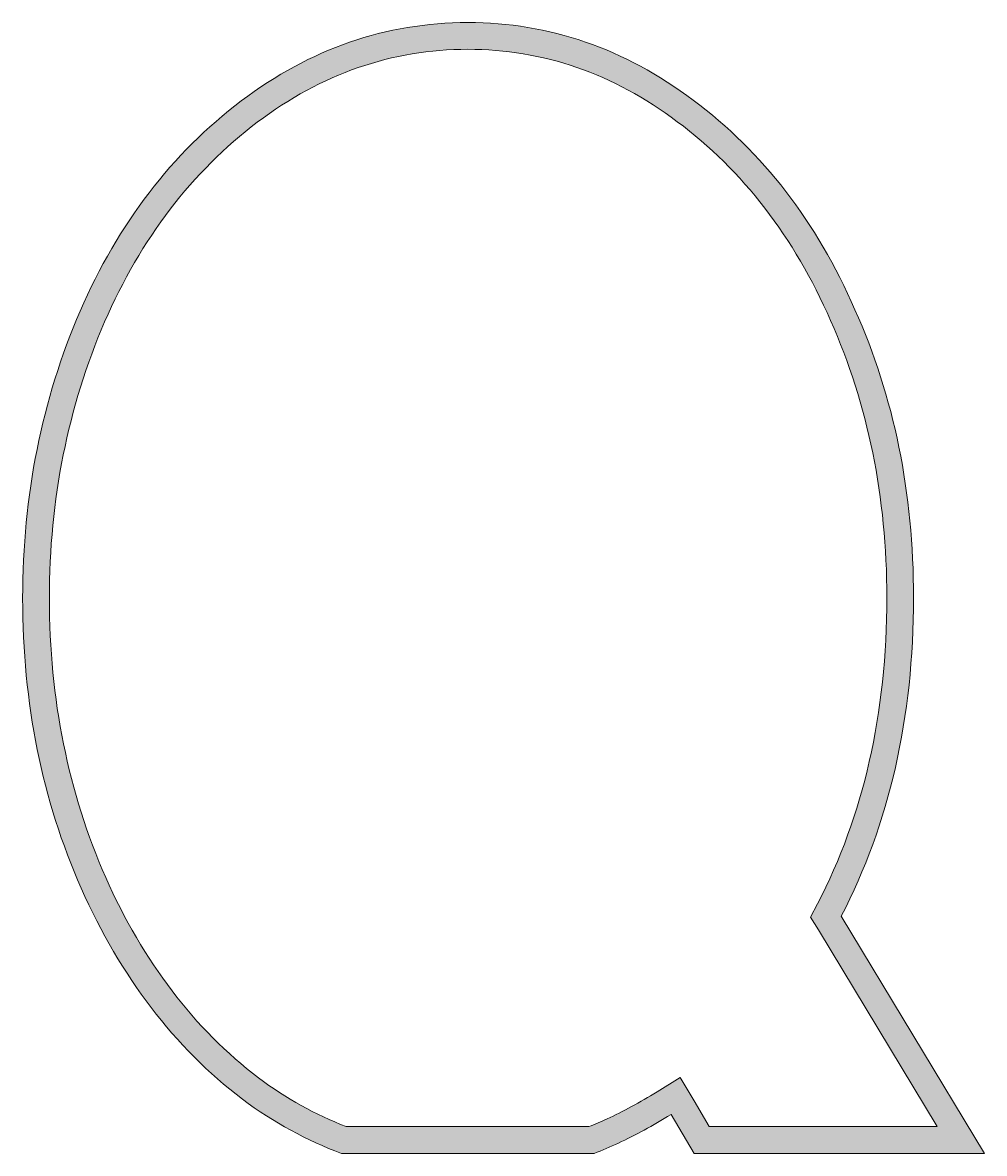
# Model space of a CAD drawing. Header units: millimetres. Extents: x 20 to 678, y -311 to -35.
# Drawn here: x 457.3 to 565.3, y -161.8 to -34.8 of the extents above; entities that cross this region are included whole.
import ezdxf

# ---------------------------------------------------------------- set-up
doc = ezdxf.new("R2010")
doc.units = ezdxf.units.MM
doc.header["$MEASUREMENT"] = 0
doc.layers.add('Layer8', color=7, linetype='Continuous')

msp = doc.modelspace()

# ---------------------------------------------------------------- hatches: boundary and pattern name
at = {"layer": 'Layer8'}
h = msp.add_hatch(color=2, dxfattribs=at)
h.dxf.hatch_style = 2
edge = h.paths.add_edge_path()
edge.add_spline(control_points=[(507.32, -34.82), (498.11, -34.82), (489.63, -37.76), (481.87, -43.62), (474.11, -49.49), (468.08, -57.36), (463.77, -67.23), (459.47, -77.21), (457.32, -87.96), (457.32, -99.47), (457.32, -111.26), (459.51, -122.12), (463.9, -132.05), (468.34, -142.03), (474.37, -149.92), (482, -155.73), (485.55, -158.38), (489.26, -160.39), (493.12, -161.82), (493.12, -161.82), (521.5, -161.82), (521.5, -161.82), (522.41, -161.48), (523.32, -161.09), (524.24, -160.67), (526.13, -159.79), (528.11, -158.72), (530.15, -157.46), (530.15, -157.46), (532.74, -161.82), (532.74, -161.82), (532.74, -161.82), (565.35, -161.82), (565.35, -161.82), (565.35, -161.82), (549.27, -135.17), (549.27, -135.17), (551.96, -130.02), (553.98, -124.45), (555.35, -118.47), (556.71, -112.5), (557.39, -106.14), (557.39, -99.39), (557.39, -87.66), (555.2, -76.88), (550.81, -67.07), (546.5, -57.2), (540.45, -49.35), (532.65, -43.54), (524.93, -37.73), (516.49, -34.82), (507.32, -34.82), (507.32, -34.82), (507.32, -34.82), (507.32, -34.82)], knot_values=[0, 0, 0, 0, 1, 1, 1, 2, 2, 2, 3, 3, 3, 4, 4, 4, 5, 5, 5, 6, 6, 6, 7, 7, 7, 8, 8, 8, 9, 9, 9, 10, 10, 10, 11, 11, 11, 12, 12, 12, 13, 13, 13, 14, 14, 14, 15, 15, 15, 16, 16, 16, 17, 17, 17, 18, 18, 18, 18], degree=3, periodic=1)
edge = h.paths.add_edge_path()
edge.add_spline(control_points=[(507.32, -37.82), (515.78, -37.82), (523.69, -40.55), (530.85, -45.95), (538.2, -51.42), (543.98, -58.93), (548.06, -68.27), (548.06, -68.27), (548.06, -68.28), (548.06, -68.28), (548.06, -68.28), (548.07, -68.29), (548.07, -68.29), (552.27, -77.68), (554.39, -88.14), (554.39, -99.39), (554.39, -105.88), (553.73, -112.08), (552.42, -117.81), (551.12, -123.51), (549.17, -128.88), (546.61, -133.78), (546.61, -133.78), (545.83, -135.28), (545.83, -135.28), (545.83, -135.28), (546.7, -136.72), (546.7, -136.72), (546.7, -136.72), (560.03, -158.82), (560.03, -158.82), (560.03, -158.82), (534.45, -158.82), (534.45, -158.82), (534.45, -158.82), (532.73, -155.93), (532.73, -155.93), (532.73, -155.93), (531.18, -153.3), (531.18, -153.3), (531.18, -153.3), (528.58, -154.91), (528.58, -154.91), (526.65, -156.1), (524.76, -157.12), (522.98, -157.95), (522.31, -158.25), (521.63, -158.55), (520.93, -158.82), (520.93, -158.82), (493.67, -158.82), (493.67, -158.82), (490.22, -157.49), (486.9, -155.65), (483.8, -153.34), (476.62, -147.86), (470.85, -140.29), (466.65, -130.83), (462.45, -121.34), (460.32, -110.79), (460.32, -99.47), (460.32, -88.42), (462.41, -77.97), (466.52, -68.43), (470.6, -59.08), (476.37, -51.54), (483.68, -46.02), (490.87, -40.58), (498.83, -37.82), (507.32, -37.82)], knot_values=[0, 0, 0, 0, 0.352778, 0.352778, 0.352778, 0.705556, 0.705556, 0.705556, 1.058333, 1.058333, 1.058333, 1.411111, 1.411111, 1.411111, 1.763889, 1.763889, 1.763889, 2.116667, 2.116667, 2.116667, 2.469444, 2.469444, 2.469444, 2.822222, 2.822222, 2.822222, 3.175, 3.175, 3.175, 3.527778, 3.527778, 3.527778, 3.880556, 3.880556, 3.880556, 4.233333, 4.233333, 4.233333, 4.586111, 4.586111, 4.586111, 4.938889, 4.938889, 4.938889, 5.291667, 5.291667, 5.291667, 5.644444, 5.644444, 5.644444, 5.997222, 5.997222, 5.997222, 6.35, 6.35, 6.35, 6.702778, 6.702778, 6.702778, 7.055556, 7.055556, 7.055556, 7.408333, 7.408333, 7.408333, 7.761111, 7.761111, 7.761111, 8.113889, 8.113889, 8.113889, 8.113889], degree=3, periodic=0)
edge.add_line((507.32, -37.82), (507.32, -37.82))

# ---------------------------------------------------------------- linework, layer by layer
at = {"layer": 'Layer8', "lineweight": 0}
for points, knots in [([(507.32, -34.82), (498.11, -34.82), (489.63, -37.76), (481.87, -43.62), (474.11, -49.49), (468.08, -57.36), (463.77, -67.23), (459.47, -77.21), (457.32, -87.96), (457.32, -99.47), (457.32, -111.26), (459.51, -122.12), (463.9, -132.05), (468.34, -142.03), (474.37, -149.92), (482, -155.73), (485.55, -158.38), (489.26, -160.39), (493.12, -161.82), (493.12, -161.82), (521.5, -161.82), (521.5, -161.82), (522.41, -161.48), (523.32, -161.09), (524.24, -160.67), (526.13, -159.79), (528.11, -158.72), (530.15, -157.46), (530.15, -157.46), (532.74, -161.82), (532.74, -161.82), (532.74, -161.82), (565.35, -161.82), (565.35, -161.82), (565.35, -161.82), (549.27, -135.17), (549.27, -135.17), (551.96, -130.02), (553.98, -124.45), (555.35, -118.47), (556.71, -112.5), (557.39, -106.14), (557.39, -99.39), (557.39, -87.66), (555.2, -76.88), (550.81, -67.07), (546.5, -57.2), (540.45, -49.35), (532.65, -43.54), (524.93, -37.73), (516.49, -34.82), (507.32, -34.82), (507.32, -34.82), (507.32, -34.82), (507.32, -34.82)], [0, 0, 0, 0, 1, 1, 1, 2, 2, 2, 3, 3, 3, 4, 4, 4, 5, 5, 5, 6, 6, 6, 7, 7, 7, 8, 8, 8, 9, 9, 9, 10, 10, 10, 11, 11, 11, 12, 12, 12, 13, 13, 13, 14, 14, 14, 15, 15, 15, 16, 16, 16, 17, 17, 17, 18, 18, 18, 18]), ([(507.32, -37.82), (515.78, -37.82), (523.69, -40.55), (530.85, -45.95), (538.2, -51.42), (543.98, -58.93), (548.06, -68.27), (548.06, -68.27), (548.06, -68.28), (548.06, -68.28), (548.06, -68.28), (548.07, -68.29), (548.07, -68.29), (552.27, -77.68), (554.39, -88.14), (554.39, -99.39), (554.39, -105.88), (553.73, -112.08), (552.42, -117.81), (551.12, -123.51), (549.17, -128.88), (546.61, -133.78), (546.61, -133.78), (545.83, -135.28), (545.83, -135.28), (545.83, -135.28), (546.7, -136.72), (546.7, -136.72), (546.7, -136.72), (560.03, -158.82), (560.03, -158.82), (560.03, -158.82), (534.45, -158.82), (534.45, -158.82), (534.45, -158.82), (532.73, -155.93), (532.73, -155.93), (532.73, -155.93), (531.18, -153.3), (531.18, -153.3), (531.18, -153.3), (528.58, -154.91), (528.58, -154.91), (526.65, -156.1), (524.76, -157.12), (522.98, -157.95), (522.31, -158.25), (521.63, -158.55), (520.93, -158.82), (520.93, -158.82), (493.67, -158.82), (493.67, -158.82), (490.22, -157.49), (486.9, -155.65), (483.8, -153.34), (476.62, -147.86), (470.85, -140.29), (466.65, -130.83), (462.45, -121.34), (460.32, -110.79), (460.32, -99.47), (460.32, -88.42), (462.41, -77.97), (466.52, -68.43), (470.6, -59.08), (476.37, -51.54), (483.68, -46.02), (490.87, -40.58), (498.83, -37.82), (507.32, -37.82)], [0, 0, 0, 0, 1, 1, 1, 2, 2, 2, 3, 3, 3, 4, 4, 4, 5, 5, 5, 6, 6, 6, 7, 7, 7, 8, 8, 8, 9, 9, 9, 10, 10, 10, 11, 11, 11, 12, 12, 12, 13, 13, 13, 14, 14, 14, 15, 15, 15, 16, 16, 16, 17, 17, 17, 18, 18, 18, 19, 19, 19, 20, 20, 20, 21, 21, 21, 22, 22, 22, 23, 23, 23, 23])]:
    msp.add_open_spline(points, degree=3, knots=knots, dxfattribs=at)

doc.saveas('drawing.dxf')
